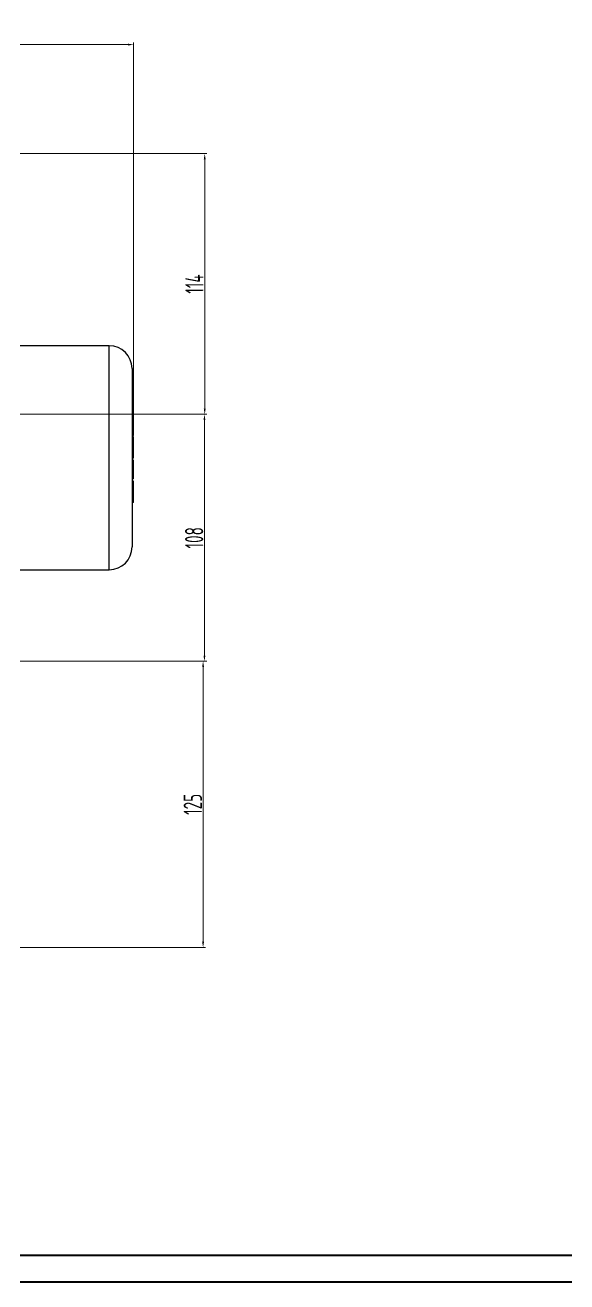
# Model space of a CAD drawing. Header units: millimetres. Extents: x 284 to 3312, y -237 to 1155.
# Drawn here: x 2503 to 2740, y -237 to 313 of the extents above; entities that cross this region are included whole.
import ezdxf

# ---------------------------------------------------------------- set-up
doc = ezdxf.new("R2010")
doc.units = ezdxf.units.MM
for name, color, linetype, lineweight in [('AM_BOR', 7, 'Continuous', 50), ('标注', 3, 'Continuous', 13), ('粗实线', 7, 'Continuous', 40)]:
    doc.layers.add(name, color=color, linetype=linetype, lineweight=lineweight)
doc.styles.add('工程字', font='gbenor.shx', dxfattribs={"width": 0.707, "bigfont": 'hztxt.shx'})
doc.dimstyles.new('AM_GB$0', dxfattribs={"dimtxt": 3.5, "dimasz": 2.5, "dimexe": 1, "dimexo": 1, "dimgap": 0.5, "dimtad": 1, "dimdsep": 46, "dimtxsty": '工程字', "dimcen": 0, "dimclrd": 256, "dimclre": 256, "dimclrt": 2, "dimadec": 0, "dimazin": 2, "dimtp": 0.1, "dimtm": 0.1, "dimtfac": 0.71, "dimtmove": 0, "dimatfit": 3, "dimfxl": 0, "dimlwd": -1, "dimlwe": -1, "dimarcsym": 0})

# ---------------------------------------------------------------- blocks, each defined once
blk = doc.blocks.new('*D19')
at = {"layer": 'Defpoints', "color": 0}
for p in [(2550.44, 304.31), (2187.24, 141.66), (2550.44, 132.75)]:
    blk.add_point(p, dxfattribs=at)
at = {"layer": '标注', "transparency": 16777216}
for p, q in [((2187.24, 142.66), (2187.24, 305.31)), ((2189.74, 304.31), (2547.94, 304.31)), ((2550.44, 133.75), (2550.44, 305.31))]:
    blk.add_line(p, q, dxfattribs=at)
for points in [[(2189.74, 304.73), (2189.74, 303.89), (2187.24, 304.31)], [(2547.94, 304.73), (2547.94, 303.89), (2550.44, 304.31)]]:
    blk.add_solid(points, dxfattribs=at)
at = {"layer": '标注', "color": 2, "transparency": 16777216, "insert": (2368.84, 308.81), "char_height": 3.5, "attachment_point": 5, "style": '工程字'}
blk.add_mtext('{\\H2.28571x;365}', dxfattribs=at)
blk = doc.blocks.new('rja1')
at = {"layer": '粗实线'}
for p, q in [((1879.33, 484), (2689.33, 484)), ((1854.33, 479), (2694.33, 479))]:
    blk.add_line(p, q, dxfattribs=at)
blk = doc.blocks.new('*D22')
at = {"layer": 'Defpoints', "color": 0}
for p in [(2492.24, 256.62), (2351.74, 142.62), (2581.53, 142.62)]:
    blk.add_point(p, dxfattribs=at)
at = {"layer": '标注', "transparency": 16777216}
for p, q in [((2493.24, 256.62), (2582.53, 256.62)), ((2581.53, 254.12), (2581.53, 145.12)), ((2352.74, 142.62), (2582.53, 142.62))]:
    blk.add_line(p, q, dxfattribs=at)
for points in [[(2581.12, 254.12), (2581.95, 254.12), (2581.53, 256.62)], [(2581.12, 145.12), (2581.95, 145.12), (2581.53, 142.62)]]:
    blk.add_solid(points, dxfattribs=at)
at = {"layer": '标注', "color": 2, "transparency": 16777216, "insert": (2577.03, 199.62), "char_height": 3.5, "attachment_point": 5, "rotation": 90, "style": '工程字'}
blk.add_mtext('{\\H2.28571x;114}', dxfattribs=at)
blk = doc.blocks.new('*D23')
at = {"layer": 'Defpoints', "color": 0}
for p in [(2351.74, 142.62), (2351.74, 34.62), (2581.42, 34.62)]:
    blk.add_point(p, dxfattribs=at)
at = {"layer": '标注', "transparency": 16777216}
for p, q in [((2352.74, 142.62), (2582.42, 142.62)), ((2581.42, 140.12), (2581.42, 37.12)), ((2352.74, 34.62), (2582.42, 34.62))]:
    blk.add_line(p, q, dxfattribs=at)
for points in [[(2581, 140.12), (2581.83, 140.12), (2581.42, 142.62)], [(2581, 37.12), (2581.83, 37.12), (2581.42, 34.62)]]:
    blk.add_solid(points, dxfattribs=at)
at = {"layer": '标注', "color": 2, "transparency": 16777216, "insert": (2576.92, 88.62), "char_height": 3.5, "attachment_point": 5, "rotation": 90, "style": '工程字'}
blk.add_mtext('{\\H2.28571x;108}', dxfattribs=at)
blk = doc.blocks.new('*D24')
at = {"layer": 'Defpoints', "color": 0}
for p in [(2351.74, 34.62), (2416.39, -90.57), (2580.82, -90.57)]:
    blk.add_point(p, dxfattribs=at)
at = {"layer": '标注', "transparency": 16777216}
for p, q in [((2352.74, 34.62), (2581.82, 34.62)), ((2580.82, 32.12), (2580.82, -88.07)), ((2417.39, -90.57), (2581.82, -90.57))]:
    blk.add_line(p, q, dxfattribs=at)
for points in [[(2580.41, 32.12), (2581.24, 32.12), (2580.82, 34.62)], [(2580.41, -88.07), (2581.24, -88.07), (2580.82, -90.57)]]:
    blk.add_solid(points, dxfattribs=at)
at = {"layer": '标注', "color": 2, "transparency": 16777216, "insert": (2576.32, -27.97), "char_height": 3.5, "width": 3.3847, "attachment_point": 5, "rotation": 90, "style": '工程字'}
blk.add_mtext('{\\H2.28571x;125}', dxfattribs=at)

msp = doc.modelspace()

# ---------------------------------------------------------------- linework, layer by layer
at = {"color": 7, "linetype": 'Continuous', "lineweight": 25}
for p, q in [((2539.74, 172.62), (2467.74, 172.62)), ((2539.74, 123.62), (2539.74, 172.62)), ((2549.74, 162.62), (2549.74, 123.62)), ((2550.44, 141.877), (2549.74, 141.877)), ((2550.44, 139.668), (2549.74, 139.668)), ((2550.44, 138.231), (2549.74, 138.231)), ((2550.44, 139.668), (2550.44, 141.877)), ((2550.44, 138.231), (2550.44, 139.668)), ((2550.44, 135.6), (2550.44, 138.231)), ((2550.44, 135.6), (2549.74, 135.6)), ((2550.44, 133.382), (2549.74, 133.382)), ((2550.44, 132.754), (2549.74, 132.754)), ((2550.44, 133.382), (2550.44, 135.6)), ((2550.44, 130.52), (2550.44, 132.754)), ((2550.44, 130.52), (2549.74, 130.52)), ((2550.44, 129.497), (2549.74, 129.497)), ((2550.44, 126.722), (2549.74, 126.722)), ((2550.44, 129.497), (2550.44, 130.52)), ((2550.44, 126.722), (2550.44, 129.497)), ((2550.44, 125.699), (2550.44, 126.722)), ((2539.74, 74.62), (2539.74, 123.62)), ((2550.44, 125.699), (2549.74, 125.699)), ((2549.74, 123.62), (2549.74, 84.62)), ((2550.44, 123.454), (2549.74, 123.454)), ((2550.44, 122.607), (2549.74, 122.607)), ((2550.44, 123.454), (2550.44, 125.699)), ((2550.44, 118.484), (2549.74, 118.484)), ((2550.44, 116.27), (2549.74, 116.27)), ((2550.44, 116.143), (2549.74, 116.143)), ((2550.44, 116.143), (2550.44, 116.27)), ((2550.44, 114.405), (2550.44, 116.143)), ((2550.44, 114.405), (2549.74, 114.405)), ((2550.44, 113.338), (2549.74, 113.338)), ((2550.44, 111.104), (2549.74, 111.104)), ((2550.44, 110.081), (2549.74, 110.081)), ((2550.44, 111.104), (2550.44, 113.338)), ((2550.44, 110.081), (2550.44, 111.104)), ((2550.44, 107.307), (2550.44, 110.081)), ((2550.44, 107.307), (2549.74, 107.307)), ((2550.44, 106.284), (2549.74, 106.284)), ((2550.44, 106.284), (2550.44, 107.307)), ((2550.44, 104.039), (2550.44, 106.284)), ((2550.44, 104.039), (2549.74, 104.039)), ((2467.74, 74.62), (2539.74, 74.62))]:
    msp.add_line(p, q, dxfattribs=at)
for centre, start, end in [((2539.74, 162.62), 0, 90), ((2539.74, 84.62), 270, 0)]:
    msp.add_arc(centre, 10, start, end, dxfattribs=at)
for points, knots in [([(2550.44, 118.484), (2550.44, 118.831), (2550.44, 119.523), (2550.44, 120.759), (2550.44, 121.951), (2550.44, 122.535), (2550.44, 122.583), (2550.44, 122.607)], [0, 0, 0, 0, 0.1250911, 0.2501912, 0.4992688, 0.7492411, 1, 1, 1, 1]), ([(2550.44, 116.27), (2550.44, 116.269), (2550.44, 116.267), (2550.44, 116.395), (2550.44, 116.693), (2550.44, 117.393), (2550.44, 118.048), (2550.44, 118.484)], [0, 0, 0, 0, 0.0622525, 0.1247705, 0.2498639, 0.5004423, 1, 1, 1, 1])]:
    msp.add_open_spline(points, degree=3, knots=knots, dxfattribs=at)

# ---------------------------------------------------------------- block references
at = {"layer": 'AM_BOR', "xscale": 2.34375, "yscale": 2.34375, "zscale": 2.34375}
msp.add_blockref('rja1', (-3002.376, -1359.486), dxfattribs=at)

# ---------------------------------------------------------------- dimensions: what is measured, and where the dimension line sits
at = {"layer": '标注'}
dim = msp.add_linear_dim(base=(2550.44, 304.308), p1=(2187.24, 141.663), p2=(2550.44, 132.754), text='{\\H2.28571x;365}', dimstyle='AM_GB$0', override={"dimfxl": 1.25}, dxfattribs=at)
dim.commit()
dim.dimension.update_dxf_attribs({"geometry": '*D19', "text_midpoint": (2368.84, 308.808)})
for base, p1, p2, text, picture, middle in [((2581.534, 142.62), (2492.24, 256.62), (2351.74, 142.62), '{\\H2.28571x;<>}', '*D22', (2577.034, 199.62)), ((2581.416, 34.62), (2351.74, 142.62), (2351.74, 34.62), '{\\H2.28571x;<>}', '*D23', (2576.916, 88.62)), ((2580.823, -90.566), (2351.74, 34.62), (2416.385, -90.566), '{\\H2.28571x;125}', '*D24', (2576.323, -27.973))]:
    dim = msp.add_linear_dim(base=base, p1=p1, p2=p2, angle=90, text=text, dimstyle='AM_GB$0', override={"dimfxl": 1.25}, dxfattribs=at)
    dim.commit()
    dim.dimension.update_dxf_attribs({"geometry": picture, "text_midpoint": middle})

doc.saveas('drawing.dxf')
